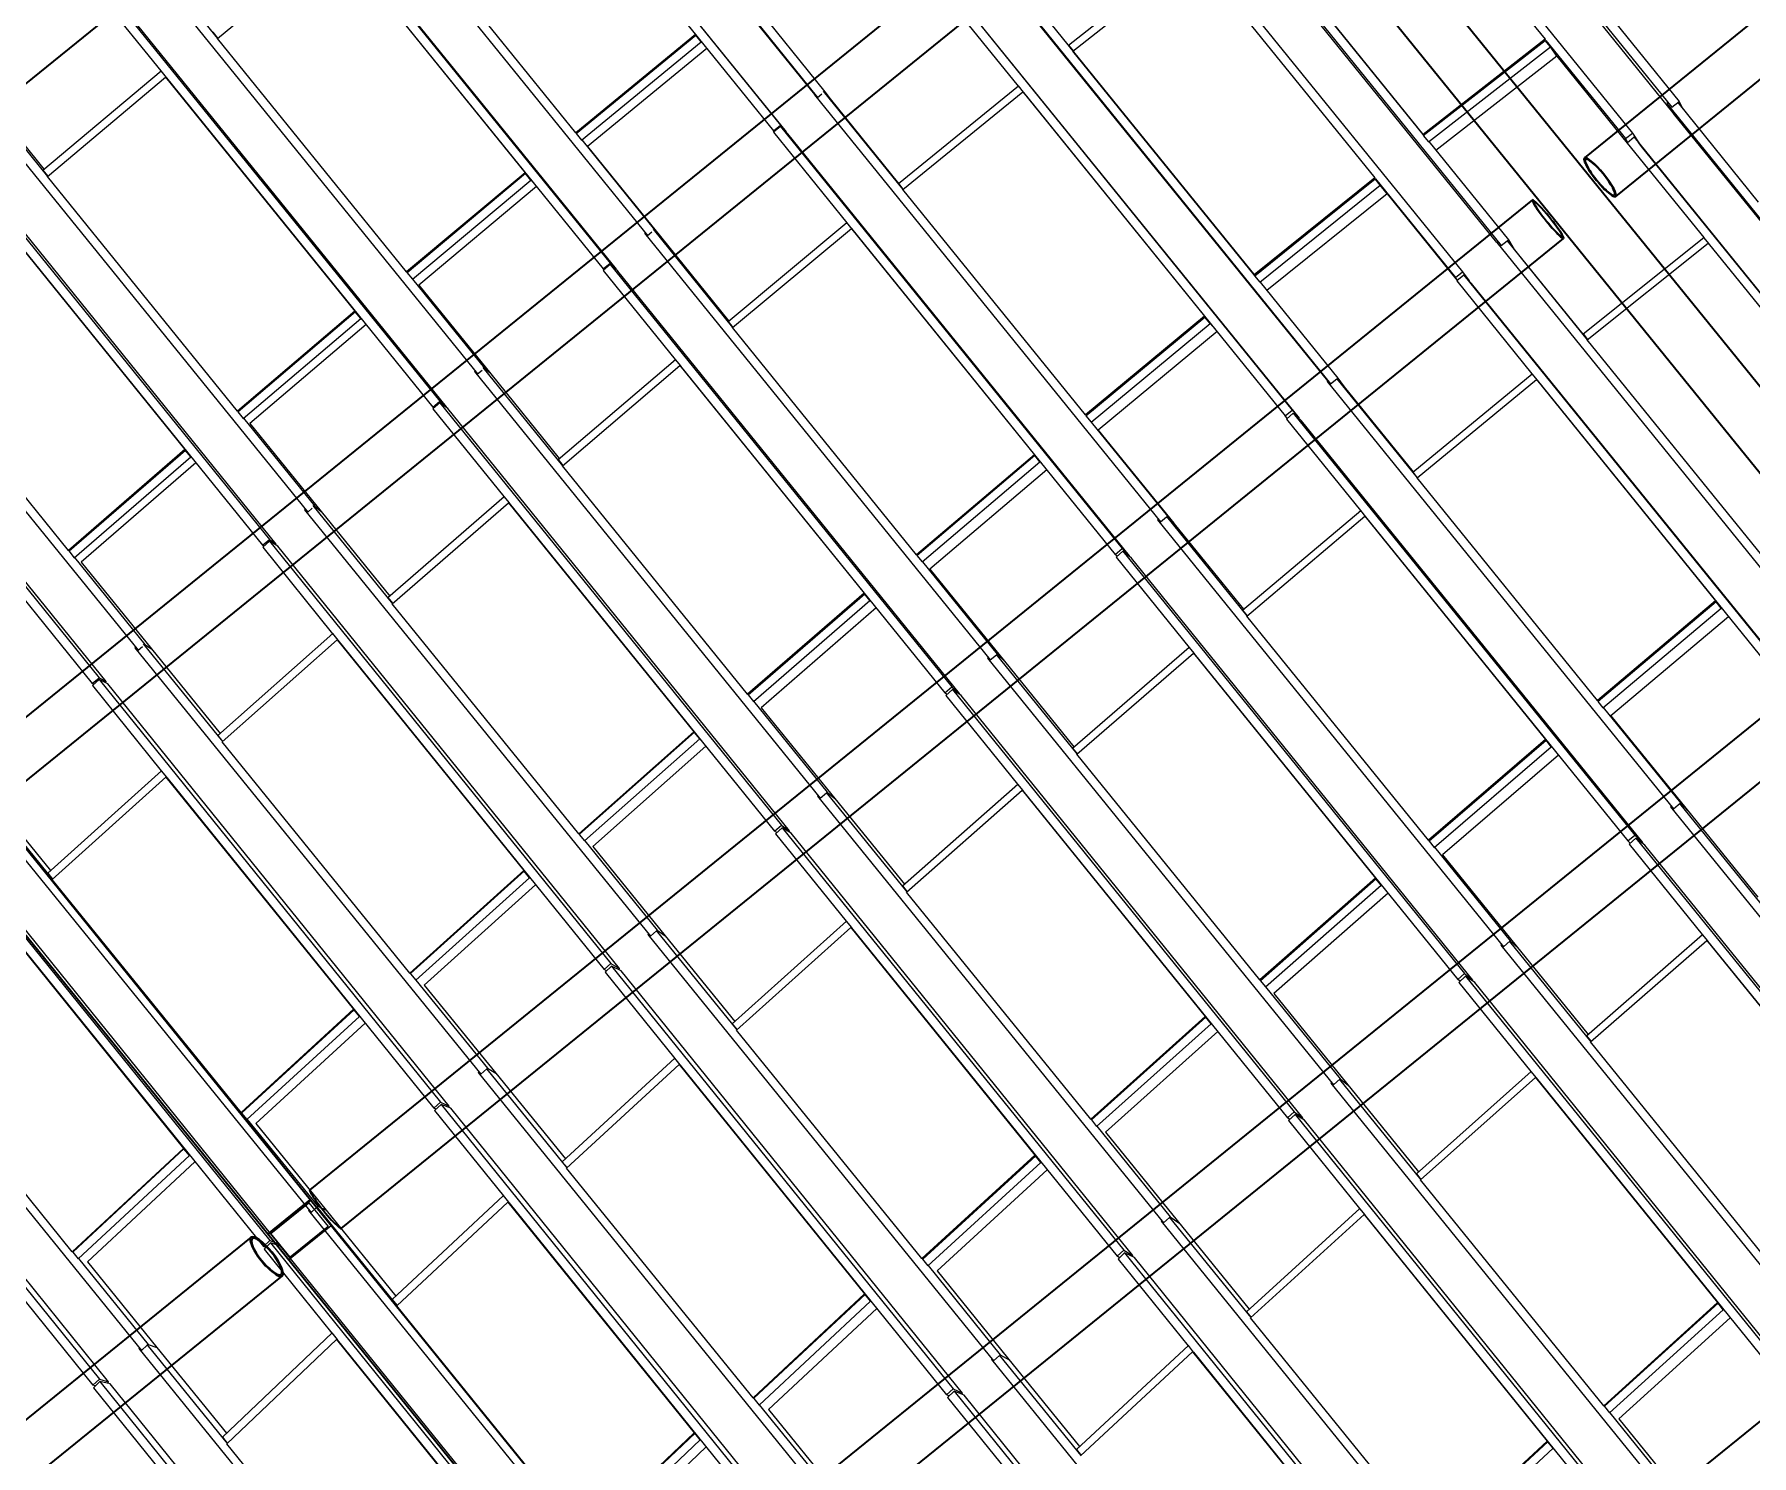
# Model space of a CAD drawing. Header units: millimetres. Extents: x 834681283 to 835686922, y 817551134 to 819407044.
# Drawn here: x 835541620 to 835551053, y 818172001 to 818179809 of the extents above; entities that cross this region are included whole.
import ezdxf
from ezdxf.xclip import XClip

# ---------------------------------------------------------------- set-up
doc = ezdxf.new("R2010")
doc.units = ezdxf.units.MM
doc.header["$LTSCALE"] = 1200
doc.header["$MEASUREMENT"] = 0
doc.header["$XCLIPFRAME"] = 0
for name, pattern in [('P01-MAAN-P-EVA$0$DGN Style 4', [76.563414, 38.257796, -19.128898, 0.047822, -19.128898]), ('P01-MAAN-P-EVA$0$HIDDENX2', [0.75, 0.5, -0.25]), ('P01-MAGP-P-RF$0$P01-MBDR-P-B1$0$FDA(cad v 2007)$0$HIDDENX2', [0.75, 0.5, -0.25]), ('P01-MAGP-P-RF$0$P01_MS_01_N1-FloorPlan-PART2OFUPPERROOFSETTINGOUT$0$BH DASHED2', [3, 2, -1]), ('P01-MAGP-P-RF$0$PHANTOM', [2.5, 1.25, -0.25, 0.25, -0.25, 0.25, -0.25])]:
    doc.linetypes.add(name, pattern=pattern)
doc.layers.get('Defpoints').update_dxf_attribs({"color": 15})
for name, color, linetype, lineweight in [('P01-MAAN-P-EVA$0$AR-DIM_AR_', 4, 'Continuous', 25), ('P01-MAAN-P-EVA$0$AR-SIMS_BL_', 1, 'P01-MAAN-P-EVA$0$DGN Style 4', 140), ('P01-MAGP-P-RF$0$AR-PLANT_AR_BS_MI_', 4, 'Continuous', 25), ('P01-MAGP-P-RF$0$AR-ROOF_AR_BS_MI_', 3, 'Continuous', 18), ('P01-MAGP-P-RF$0$MMH053__', 253, 'P01-MAGP-P-RF$0$PHANTOM', 40), ('P01-MAGP-P-RF$0$P01_MS_01_N1-FloorPlan-PART2OFUPPERROOFSETTINGOUT$0$S-BEAM', 253, 'Continuous', 35), ('P01-MAGP-P-RF$0$P01_MS_01_N1-FloorPlan-PART2OFUPPERROOFSETTINGOUT$0$S-BEAM-HIDN', 253, 'P01-MAGP-P-RF$0$P01_MS_01_N1-FloorPlan-PART2OFUPPERROOFSETTINGOUT$0$BH DASHED2', 18), ('P01-MAGP-P-RF$0$ROOF MESH HALF TONE$0$A-GLAZ', 253, 'Continuous', 9)]:
    doc.layers.add(name, color=color, linetype=linetype, lineweight=lineweight)
doc.layers.add('P01-MAAN-P-EVA$0$HATCH', color=9, linetype='Continuous')

# ---------------------------------------------------------------- blocks, each defined once
blk = doc.blocks.new('P01-MAAN-P-EVA')
at = {"layer": 'P01-MAAN-P-EVA$0$HATCH', "ltscale": 0.1}
h = blk.add_hatch(dxfattribs=at)
h.set_pattern_fill('_USER', color=240, scale=1000, angle=45, pattern_type=0)
h.set_pattern_definition([(45, (305980.4, 20741.3), (-707.1067812, 707.1067812), [])])
edge = h.paths.add_edge_path()
edge.add_arc((835502969.3, 818186018.3), 4500, 18.1416, 95.30201, ccw=False)
edge.add_line((835507245.6, 818187419.4), (835513826.1, 818167335.8))
edge.add_line((835513826.1, 818167335.8), (835519853.5, 818081117.4))
edge.add_line((835519853.5, 818081117.4), (835555459.1, 818083606.6))
edge.add_line((835555459.1, 818083606.6), (835554354.4, 818076435.4))
edge.add_line((835554354.4, 818076435.4), (835558875.4, 818029487.4))
edge.add_line((835558875.4, 818029487.4), (835556388.4, 818026956.4))
edge.add_line((835556388.4, 818026956.4), (835549241.4, 818025790.4))
edge.add_line((835549241.4, 818025790.4), (835542188.5, 818025211.5))
edge.add_line((835542188.5, 818025211.5), (835547193.3, 818041026.5))
edge.add_line((835547193.3, 818041026.5), (835547200.6, 818060157.3))
edge.add_line((835547200.6, 818060157.3), (835535036.1, 818059317.4))
edge.add_line((835535036.1, 818059317.4), (835534275.3, 818070335.1))
edge.add_line((835534275.3, 818070335.1), (835535439, 818078697.5))
edge.add_line((835535439, 818078697.5), (835516606.1, 818077380.9))
edge.add_line((835516606.1, 818077380.9), (835515458.7, 818093794.4))
edge.add_line((835515458.7, 818093794.4), (835500714.4, 818090319.3))
edge.add_line((835500714.4, 818090319.3), (835485194.4, 818159526.3))
edge.add_line((835485194.4, 818159526.3), (835497824.4, 818169113.3))
edge.add_line((835497824.4, 818169113.3), (835508718.9, 818171681.2))
edge.add_line((835508718.9, 818171681.2), (835502553.5, 818190499))
at = {"layer": 'P01-MAAN-P-EVA$0$AR-DIM_AR_'}
blk.add_lwpolyline([(835628458.4, 818194086.4), (835544893.6, 818188244.5, 0.414214), (835533416.4, 818175041.9), (835537701.9, 818113741.5)], format="xyb", dxfattribs=at)
at = {"layer": 'P01-MAAN-P-EVA$0$AR-SIMS_BL_', "linetype": 'P01-MAAN-P-EVA$0$HIDDENX2', "const_width": 200}
blk.add_lwpolyline([(835628353.8, 818195582.8), (835544789, 818189740.8, 0.414214), (835531920, 818174937.3), (835536205.5, 818113636.9)], format="xyb", dxfattribs=at)
blk = doc.blocks.new('12027_SITE')
at = {"layer": 'Defpoints'}
blk.add_lwpolyline([(835304.58267, 818174.66028), (835238.73467, 818170.05694, 0.4142136), (835224.88222, 818154.12209), (835228.06927, 818108.53336, 0.4142136), (835244.00411, 818094.6809), (835289.06814, 818097.83127, 0.3152987), (835307.72761, 818112.94085), (835319.97543, 818155.65111, 0.5205672), (835304.58267, 818174.66028)], format="xyb", close=True, dxfattribs=at)
blk = doc.blocks.new('P01-MAGP-P-RF$0$ROOF MESH HALF TONE')
at = {"layer": 'P01-MAGP-P-RF$0$ROOF MESH HALF TONE$0$A-GLAZ', "lineweight": 5}
for p, q in [((15852.2, 69204.2), (17578.7, 66738.2)), ((17564.1, 66754.4), (15878.6, 69162)), ((15650, 69049.2), (17364.5, 66600.3)), ((17394.2, 66561), (15679.7, 69009.8)), ((20519.2, 68843.1), (22255.7, 66358)), ((22260.9, 66325.3), (20544.2, 68782.1)), ((20323.3, 68665.3), (22030.1, 66230.2)), ((14866.5, 68511.8), (16593.5, 66045.7)), ((15993.4, 68471.2), (16932.9, 67129.4)), ((15996, 68467.9), (17323.7, 66571.5)), ((14669.1, 68350.8), (16378.2, 65909)), ((16410.2, 65873.1), (14696.6, 68321.4)), ((19532.1, 68144.5), (21267, 65664.4)), ((21245.2, 65681.9), (19561.1, 68089.4)), ((20692.1, 68053.4), (21586.3, 66777.6)), ((16240.2, 66637.1), (15297.9, 67982.7)), ((19336.2, 67975.4), (21045.1, 65535.5)), ((13929.5, 67838.4), (14313.1, 67290.7)), ((13881.4, 67820), (15609.3, 65353.3)), ((14312.7, 67290.4), (15003.5, 67785)), ((15003.5, 67785), (15946.7, 66437.4)), ((15006.2, 67782), (16337.6, 65879.8)), ((13639.2, 67635.4), (13989.7, 67134.4)), ((13679.4, 67664.9), (15391.8, 65217.5)), ((15425.8, 65185.2), (13713.4, 67632.6)), ((20881.7, 66303.4), (19982.2, 67589.4)), ((19984.7, 67584.6), (20884.3, 66298.7)), ((18546.8, 67447.7), (20279.5, 64972.5)), ((18597.4, 67462.7), (18998.2, 66890)), ((20265.1, 64989.1), (18579.2, 67397.5)), ((18973.8, 66927.9), (19675.9, 67406.4)), ((18995.4, 66894.3), (19697.5, 67372.8)), ((19697.5, 67372.8), (20600.2, 66083.8)), ((14289.5, 67326.7), (14314.2, 67291.4)), ((15259.5, 65938.8), (14312.7, 67290.4)), ((17250.6, 67294), (17619.8, 66766.6)), ((18308.9, 67255.7), (18681.7, 66723.3)), ((18349.7, 67284.7), (20059.7, 64842)), ((20095.5, 64794.9), (18385.5, 67237.6)), ((12896.7, 67128.5), (14625.9, 64660.9)), ((12945, 67146.4), (13328.2, 66599.6)), ((12976, 67118.5), (13310.9, 66640.6)), ((13304.6, 66636), (13991, 67135.3)), ((13327.6, 66599.1), (14013.9, 67098.4)), ((14018.1, 67096.6), (13991, 67135.3)), ((14016.8, 67095.7), (14013.9, 67098.4)), ((14013.9, 67098.4), (14961.3, 65744.3)), ((14017.5, 67094.8), (14016.8, 67095.7)), ((14017.5, 67094.7), (15351.5, 65188)), ((16932.9, 67129.4), (16240.2, 66637.1)), ((16241.8, 66633), (16934.5, 67125.4)), ((16242.8, 66633.7), (16935.4, 67126.1)), ((16268.7, 66594.7), (16961.4, 67087)), ((16934.6, 67127.1), (16932.9, 67129.4)), ((16961.4, 67087), (16934.5, 67125.4)), ((16935, 67124.8), (16945.9, 67111)), ((16972.7, 67072.7), (16961.4, 67087)), ((12694.5, 66972.1), (14405.4, 64525.6)), ((16990.2, 67047.7), (16299, 66556.3)), ((21887.2, 66972.2), (22297.8, 66384.6)), ((14441.1, 64497.1), (12730.2, 66943.6)), ((18973.8, 66927.9), (18996.7, 66895.2)), ((18986.5, 66906.8), (18974.1, 66927.3)), ((19903.2, 65597.6), (18995.4, 66894.3)), ((18996.1, 66893.4), (18997.6, 66891)), ((18998.3, 66890), (19905.7, 65593.7)), ((17566.2, 66756), (17562.2, 66753.1)), ((17562.2, 66753.1), (19293.7, 64280.7)), ((17578.7, 66738.2), (17603.7, 66755.5)), ((17578.8, 66737.9), (17578.7, 66738.2)), ((17611.2, 66770.2), (18009.7, 66201.2)), ((17615.7, 66763.8), (17619.8, 66766.6)), ((17619.8, 66766.6), (17646.1, 66724.5)), ((17646.1, 66724.5), (17988.4, 66235.6)), ((17987.8, 66235.2), (18683, 66724.2)), ((18009.6, 66201.1), (18704.7, 66690)), ((18709.1, 66687), (18683, 66724.2)), ((18704.7, 66690), (19614.6, 65390.3)), ((18707.7, 66686.1), (18705.4, 66689.1)), ((21586.3, 66777.6), (20881.7, 66303.4)), ((20882.4, 66297.4), (21587.2, 66771.7)), ((20908.1, 66260.8), (21612.8, 66735.1)), ((21588.8, 66772.8), (21586.3, 66777.6)), ((21587.2, 66771.7), (21588.8, 66772.8)), ((21612.8, 66735.1), (21587.2, 66771.7)), ((21589.7, 66771.6), (21988.4, 66202.6)), ((21644.1, 66680.3), (21612.8, 66735.1)), ((13304.6, 66636), (13329.5, 66600.4)), ((14279.4, 65240.8), (13327.6, 66599.1)), ((16242.8, 66633.7), (16240.2, 66637.1)), ((16241.8, 66633), (16268.7, 66594.7)), ((16269.7, 66595.3), (16634.3, 66074.5)), ((17323.7, 66571.5), (17364.5, 66600.3)), ((17364.5, 66600.3), (17394.2, 66561)), ((18707.7, 66686.1), (20019, 64813)), ((21644.1, 66680.3), (20945.9, 66210.5)), ((21643.9, 66680.4), (21996.2, 66177.9)), ((16299.1, 66556.3), (16663.4, 66036)), ((17363.5, 66593.3), (17323.1, 66563.9)), ((17323.1, 66563.9), (17689.8, 66039.8)), ((17327.2, 66566.8), (17323.7, 66571.5)), ((17401.6, 66550.3), (17363.5, 66593.3)), ((17363.5, 66593.3), (19073.9, 64149.1)), ((19112, 64106.1), (17401.6, 66550.3)), ((11912.4, 66437), (13643.1, 63968.4)), ((13024.5, 66411.4), (13976.6, 65050)), ((13028.3, 66407.9), (14365.4, 64495.9)), ((15946.7, 66437.4), (15259.5, 65938.8)), ((15262.2, 65935.8), (15949.5, 66434.4)), ((15949.2, 66434.7), (15946.7, 66437.4)), ((15948.4, 66433.6), (15954.4, 66427.3)), ((15975.4, 66395.1), (15948.4, 66433.6)), ((15288.2, 65896.5), (15975.4, 66395.1)), ((16003.5, 66357.1), (15320.9, 65861.8)), ((15981.3, 66388.8), (15975.4, 66395.1)), ((22236.9, 66384.4), (22229.2, 66379.3)), ((22229.2, 66379.3), (23968.1, 63893.9)), ((22229.5, 66378.8), (22262.7, 66322.3)), ((22255.7, 66358), (22297.8, 66384.6)), ((23949.1, 63912.1), (22262.7, 66322.3)), ((22290, 66379.6), (22692.6, 65804.1)), ((22297.8, 66384.6), (22313.8, 66345.5)), ((11709.7, 66279), (13419.1, 63833)), ((13456.2, 63808.6), (11746.7, 66254.5)), ((17987.8, 66235.2), (18011, 66202.1)), ((20884.3, 66298.7), (20881.7, 66303.4)), ((20882.4, 66297.4), (20908.1, 66260.8)), ((20910, 66261.9), (21308.6, 65692)), ((21988.4, 66202.6), (22030.1, 66230.2)), ((22030.1, 66230.2), (22059.9, 66174)), ((18924.3, 64894.9), (18009.6, 66201.1)), ((22000.1, 66180.7), (21988.4, 66202.6)), ((22037.1, 66206.5), (21996.1, 66177.9)), ((21996.1, 66177.9), (22379.7, 65630)), ((22037.1, 66206.5), (23742.9, 63770.4)), ((22074.5, 66153.2), (22058.6, 66175.8)), ((23769, 63733.2), (22074.5, 66153.2)), ((16581.7, 66062.6), (16577.8, 66059.7)), ((16577.8, 66059.7), (18308.9, 63588.9)), ((16593.5, 66045.7), (16619.1, 66063.8)), ((16625.9, 66078.1), (17024.6, 65509)), ((16630.4, 66071.7), (16634.3, 66074.5)), ((16634.3, 66074.5), (16663.4, 66036)), ((16663.4, 66036), (17006.4, 65546.4)), ((17002.3, 65543.4), (17691.1, 66040.7)), ((17717.3, 66003.2), (17691.1, 66040.7)), ((20600.2, 66083.8), (19903.2, 65597.6)), ((19904.5, 65592.2), (20601.6, 66078.5)), ((19906.1, 65593.2), (20603, 66079.5)), ((19930.4, 65555.2), (20627.5, 66041.6)), ((20603, 66079.5), (20600.2, 66083.8)), ((20627.5, 66041.6), (20601.6, 66078.5)), ((20603.8, 66078.5), (21003.9, 65507.1)), ((20661.7, 65991.7), (20627.5, 66041.6)), ((15262.2, 65935.8), (15259.5, 65938.8)), ((15261.2, 65935), (15262.2, 65935.8)), ((15261.2, 65935), (15288.2, 65896.5)), ((17024.2, 65508.7), (17712.9, 66006)), ((17716.1, 66002.3), (17712.9, 66006)), ((17712.9, 66006), (18629, 64696.9)), ((17716.1, 66002.3), (19033.6, 64119.7)), ((20661.7, 65991.7), (19966.6, 65506.7)), ((20661.6, 65991.8), (21013.3, 65489.7)), ((13299.9, 64542.7), (12342.4, 65908.5)), ((15289.3, 65897.2), (15649.8, 65382.5)), ((15321, 65861.8), (15681.2, 65347.6)), ((16377.3, 65901.3), (16337.3, 65871.5)), ((16337.3, 65871.5), (16698.3, 65355.4)), ((16337.6, 65879.8), (16378.2, 65909)), ((16341.9, 65875), (16337.6, 65879.8)), ((16417.6, 65862.4), (16377.3, 65901.3)), ((16377.3, 65901.3), (18087.7, 63456.3)), ((16378.2, 65909), (16410.2, 65873.1)), ((18128, 63417.4), (16417.6, 65862.4)), ((12039.3, 65720.7), (13379.4, 63803.2)), ((14961.3, 65744.3), (14279.4, 65240.8)), ((14282.3, 65238.1), (14964.2, 65741.6)), ((14308.2, 65198.4), (14990.1, 65702)), ((15017.4, 65665.6), (14343, 65167.6)), ((14964.2, 65741.6), (14961.3, 65744.3)), ((14963, 65740.7), (14967.8, 65736.5)), ((14990.1, 65702), (14963, 65740.7)), ((14994.8, 65697.8), (14990.1, 65702)), ((21251.5, 65686.3), (21245.1, 65681.8)), ((21245.1, 65681.8), (22980.9, 63202.7)), ((21267, 65664.4), (21302, 65687.6)), ((21302, 65687.6), (21308.6, 65692)), ((21302, 65687.6), (21702.6, 65115.6)), ((21308.6, 65692), (21337.6, 65636.8)), ((19906.1, 65593.2), (19903.2, 65597.6)), ((19904.5, 65592.2), (19930.4, 65555.2)), ((21337.6, 65636.9), (21702.9, 65115.2)), ((21682.1, 65148.1), (22381.5, 65631.2)), ((21702.9, 65115.1), (22402.1, 65598.1)), ((22406.9, 65594.8), (22381.5, 65631.2)), ((22402.1, 65598.1), (23290.5, 64329.2)), ((17002.3, 65543.4), (17025.8, 65509.9)), ((17945.2, 64194), (17024.2, 65508.7)), ((19932, 65556.1), (20320.7, 65000.9)), ((21003.9, 65507.1), (21045.1, 65535.5)), ((21014.6, 65490.6), (21003.9, 65507.1)), ((21050.3, 65516.4), (21009.8, 65487.2)), ((21009.8, 65487.2), (21386.7, 64948.7)), ((21045.1, 65535.5), (21078.3, 65484)), ((21050.3, 65516.4), (22758.4, 63075.9)), ((21089.8, 65467.5), (21050.7, 65515.9)), ((22797.9, 63027), (21089.8, 65467.5)), ((15597.6, 65370), (15593.6, 65367.1)), ((15609.3, 65353.3), (15635.3, 65372)), ((15641.2, 65386.1), (16039.7, 64817.4)), ((15645.8, 65379.6), (15649.8, 65382.5)), ((15649.8, 65382.5), (15681.2, 65347.6)), ((19614.6, 65390.3), (18924.3, 64894.9)), ((18926, 64890), (19616.4, 65385.5)), ((18927.4, 64891), (19617.6, 65386.4)), ((19616.9, 65387.3), (19614.6, 65390.3)), ((19642.4, 65348.2), (19616.4, 65385.5)), ((19616.8, 65384.9), (19630.4, 65368)), ((15593.6, 65367.1), (17324.7, 62897)), ((15681.1, 65347.6), (16024.5, 64857.6)), ((16017.2, 64852.2), (16699.6, 65356.4)), ((16039, 64816.8), (16721.3, 65321)), ((16726, 65318.6), (16699.6, 65356.4)), ((16724.7, 65317.7), (16721.3, 65321)), ((16721.3, 65321), (17643.2, 64003.1)), ((16724.7, 65317.7), (18047.7, 63426.5)), ((18952.1, 64852.8), (19642.4, 65348.2)), ((19677.2, 65301.3), (18988.8, 64807.2)), ((19656.4, 65330.9), (19642.4, 65348.2)), ((14282.3, 65238.1), (14279.4, 65240.8)), ((14281, 65237.2), (14282.3, 65238.1)), ((14281, 65237.2), (14308.2, 65198.4)), ((14309.5, 65199.4), (14666.1, 64690.4)), ((15351.5, 65188), (15391.8, 65217.5)), ((15391.1, 65208.8), (15351.5, 65178.7)), ((15356.9, 65182.9), (15351.5, 65188)), ((15433.5, 65173.9), (15391.1, 65208.8)), ((15391.1, 65208.8), (17101, 62763.5)), ((15391.8, 65217.5), (15425.8, 65185.2)), ((15425.8, 65185.2), (15422.6, 65182.9)), ((14343.1, 65167.6), (14699.3, 64659.2)), ((15351.5, 65178.7), (15706.9, 64670.4)), ((17143.5, 62728.6), (15433.5, 65173.9)), ((21682.1, 65148.1), (21704.5, 65116.2)), ((21703.5, 65115.6), (21682.9, 65146.9)), ((22597.8, 63837.1), (21702.9, 65115.1)), ((13976.6, 65050), (13299.9, 64542.7)), ((13303, 64540.3), (13979.6, 65047.6)), ((13328.8, 64500.3), (14005.5, 65007.6)), ((13979.6, 65047.6), (13976.6, 65050)), ((13978.2, 65046.6), (13982.5, 65043.4)), ((14005.5, 65007.6), (13978.2, 65046.6)), ((14009.8, 65004.5), (14005.5, 65007.6)), ((20279.5, 64972.5), (20315.2, 64997.1)), ((20315.2, 64997.1), (20320.7, 65000.9)), ((20315.3, 64997), (20717.3, 64423.2)), ((20320.7, 65000.9), (20353, 64950.7)), ((14031.7, 64973), (13365.4, 64473.5)), ((20266.9, 64990.5), (20261.6, 64986.6)), ((20261.6, 64986.6), (21995.1, 62512)), ((20353, 64950.7), (20698.1, 64458)), ((20696, 64456.5), (21388.1, 64949.7)), ((20717, 64423), (21409, 64916.1)), ((21413.8, 64913), (21388.1, 64949.7)), ((21409, 64916.1), (22306.1, 63634.4)), ((21412.4, 64911.9), (21409.4, 64915.6)), ((21412.4, 64911.9), (22717.9, 63046.7)), ((16017.2, 64852.2), (16040.9, 64818.3)), ((16966.2, 63493.9), (16039, 64816.8)), ((18927.4, 64891), (18924.3, 64894.9)), ((18926, 64890), (18952.1, 64852.8)), ((18953.5, 64853.6), (19334.5, 64309.7)), ((18988.9, 64807.1), (19366.6, 64267.8)), ((20019, 64813), (20059.7, 64842)), ((20029.1, 64799.7), (20019, 64813)), ((20064, 64825.5), (20023.8, 64795.8)), ((20059.7, 64842), (20095.5, 64794.9)), ((20105.4, 64780.6), (20064, 64825.5)), ((20064, 64825.5), (21773.2, 62382.6)), ((20023.8, 64795.8), (20394.7, 64265.7)), ((21814.7, 62337.7), (20105.4, 64780.6)), ((14613.8, 64678.1), (14609.6, 64674.8)), ((14609.6, 64674.8), (16341.2, 62205.1)), ((14625.9, 64660.9), (14651.9, 64679.9)), ((14656.9, 64693.9), (15055, 64126.2)), ((14661.8, 64687.1), (14666.1, 64690.4)), ((14666.1, 64690.4), (14699.3, 64659.2)), ((14699.1, 64659.4), (15042.7, 64169.3)), ((15032.2, 64161.4), (15708.2, 64671.4)), ((15054, 64125.4), (15729.9, 64635.3)), ((15734.8, 64633.4), (15708.2, 64671.4)), ((15733.5, 64632.4), (15729.9, 64635.3)), ((15729.9, 64635.3), (16657.4, 63308.9)), ((15733.5, 64632.4), (17061.5, 62733.4)), ((18629, 64696.9), (17945.2, 64194)), ((17948.5, 64190.4), (18632.2, 64693.2)), ((17973.5, 64152), (18657.2, 64654.9)), ((18631.9, 64693.5), (18629, 64696.9)), ((18631, 64692.4), (18638.1, 64684.8)), ((18657.2, 64654.9), (18631, 64692.4)), ((18664.3, 64647.4), (18657.2, 64654.9)), ((13303, 64540.3), (13299.9, 64542.7)), ((13301.5, 64539.2), (13302.9, 64540.3)), ((13301.5, 64539.2), (13328.8, 64500.3)), ((14365.4, 64495.9), (14405.4, 64525.6)), ((14405.4, 64525.6), (14441.1, 64497.1)), ((18690.8, 64609.4), (18012.4, 64110.4)), ((13330.3, 64501.4), (13683.1, 63998.1)), ((13365.5, 64473.5), (13717.8, 63971)), ((14372, 64490.6), (14365.4, 64495.9)), ((14404.7, 64515.9), (14365.5, 64485.5)), ((14365.5, 64485.5), (14715.5, 63984.7)), ((14449.2, 64485.2), (14404.7, 64515.9)), ((14404.7, 64515.9), (16114.1, 62070.3)), ((14441.1, 64497.1), (14436.7, 64493.8)), ((16158.6, 62039.6), (14449.2, 64485.2)), ((20696, 64456.5), (20718.6, 64424.1)), ((21619.9, 63134.1), (20717, 64423)), ((19282.7, 64296.5), (19278, 64293)), ((19278, 64293), (21010.3, 61820.9)), ((19293.7, 64280.7), (19329.6, 64306.2)), ((19329.1, 64307), (19732.2, 63731.8)), ((19329.6, 64306.2), (19334.5, 64309.7)), ((19334.5, 64309.7), (19369.5, 64263.8)), ((19369.5, 64263.6), (19715.9, 63769.4)), ((19710.4, 63765.5), (20396, 64266.7)), ((20421.9, 64229.7), (20396, 64266.7)), ((15032.2, 64161.4), (15056.2, 64127.1)), ((17948.5, 64190.4), (17945.2, 64194)), ((17947.2, 64189.4), (17948.4, 64190.3)), ((17947.2, 64189.4), (17973.5, 64152)), ((17974.8, 64152.8), (18349.3, 63618.3)), ((19033.6, 64119.7), (19073.9, 64149.1)), ((19073.9, 64149.1), (19112, 64106.1)), ((19731.6, 63731.3), (20417.1, 64232.5)), ((20420.6, 64228.7), (20417.1, 64232.5)), ((20417.1, 64232.5), (21321.3, 62940.2)), ((20420.6, 64228.7), (21733.1, 62352.9)), ((15987.3, 62794.3), (15054, 64125.4)), ((18012.5, 64110.4), (18386.6, 63576.5)), ((19043.7, 64108.3), (19033.6, 64119.7)), ((19077.6, 64133.9), (19037.8, 64103.8)), ((19037.8, 64103.8), (19403, 63581.8)), ((19121.1, 64092.9), (19077.6, 64133.9)), ((19077.6, 64133.9), (20787.4, 61689.5)), ((19112, 64106.1), (19109.2, 64104.1)), ((20830.9, 61648.6), (19121.1, 64092.9)), ((13630.6, 63986.4), (13625.9, 63982.8)), ((13625.9, 63982.8), (15358.1, 61513.3)), ((13643.1, 63968.4), (13668.8, 63987.5)), ((13673.2, 64001.7), (14070.3, 63435.5)), ((13678.3, 63994.6), (13683.1, 63998.1)), ((13683.1, 63998.1), (13717.8, 63971)), ((13717.5, 63971.2), (14060.9, 63481.6)), ((14047.4, 63471.2), (14716.9, 63985.8)), ((14743.6, 63947.5), (14716.9, 63985.8)), ((17643.2, 64003.1), (16966.2, 63493.9)), ((16969.6, 63490.6), (17646.7, 63999.8)), ((16994.8, 63452), (17671.9, 63961.2)), ((17646.7, 63999.8), (17643.2, 64003.1)), ((17645.5, 63999), (17650.4, 63994.4)), ((17671.9, 63961.2), (17645.5, 63999)), ((17676.8, 63956.8), (17671.9, 63961.2)), ((14069.1, 63434.5), (14738.5, 63949.1)), ((14742.3, 63946.5), (14738.5, 63949.1)), ((14738.5, 63949.1), (15671.7, 62613.9)), ((14742.3, 63946.5), (16074.9, 62039.9)), ((17704.4, 63917.3), (17035.9, 63414.5)), ((13379.4, 63803.2), (13419.1, 63833)), ((13418.2, 63822.6), (13379.4, 63792)), ((13387.1, 63798.1), (13379.4, 63803.2)), ((13379.4, 63792), (13724.2, 63298.5)), ((13464.6, 63796.2), (13418.2, 63822.6)), ((13418.2, 63822.6), (15126.9, 61376.7)), ((13419.1, 63833), (13456.2, 63808.6)), ((13456.2, 63808.6), (13450.4, 63804.2)), ((15173.4, 61350.3), (13464.6, 63796.2)), ((19710.4, 63765.5), (19733.4, 63732.7)), ((20641.4, 62433), (19731.6, 63731.3)), ((18298.6, 63603.5), (18294.3, 63600.2)), ((18294.3, 63600.2), (20026.1, 61129.6)), ((18308.9, 63588.9), (18344.7, 63615)), ((18344, 63616), (18747.4, 63040.5)), ((18344.7, 63615), (18349.3, 63618.3)), ((18349.3, 63618.3), (18386.6, 63576.5)), ((18386.6, 63576.5), (18733.9, 63081)), ((18725.3, 63074.6), (19404.2, 63582.7)), ((19430.3, 63545.4), (19404.2, 63582.7)), ((22306.1, 63634.4), (21619.9, 63134.1)), ((21623.2, 63129.9), (22309.5, 63630.2)), ((21647.5, 63092.2), (22333.8, 63592.5)), ((22309.1, 63630.7), (22306.1, 63634.4)), ((22308.1, 63629.3), (22318.9, 63616.7)), ((22333.8, 63592.5), (22308.1, 63629.3)), ((22344.6, 63580), (22333.8, 63592.5)), ((16969.6, 63490.6), (16966.2, 63493.9)), ((16968.4, 63489.7), (16969.6, 63490.6)), ((16968.4, 63489.7), (16994.8, 63452)), ((18746.6, 63039.9), (19425.4, 63548)), ((19429.1, 63544.5), (19425.4, 63548)), ((19425.4, 63548), (20336, 62246.2)), ((19429.1, 63544.5), (20747.6, 61659.5)), ((22370.8, 63542.7), (21688, 63044.9)), ((14047.4, 63471.2), (14071.6, 63436.5)), ((15008.7, 62095), (14069.1, 63434.5)), ((16996.1, 63452.8), (17364.7, 62926.8)), ((17036, 63414.4), (17404.3, 62889)), ((18047.7, 63426.5), (18087.7, 63456.3)), ((18058.2, 63416.4), (18047.7, 63426.5)), ((18091, 63441.8), (18051.7, 63411.4)), ((18051.7, 63411.4), (18411.3, 62897.1)), ((18087.7, 63456.3), (18128, 63417.4)), ((18136.6, 63404.8), (18091, 63441.8)), ((18091, 63441.8), (19801, 60996.4)), ((18128, 63417.4), (18124.4, 63414.7)), ((19846.6, 60959.4), (18136.6, 63404.8)), ((12689.9, 63309.4), (13085.8, 62745.4)), ((13062.6, 62781.5), (13725.6, 63299.5)), ((13752.5, 63261.1), (13725.6, 63299.5)), ((16657.4, 63308.9), (15987.3, 62794.3)), ((15990.9, 62791.3), (16661, 63306)), ((16661, 63306), (16657.4, 63308.9)), ((16659.8, 63305), (16663.9, 63301.9)), ((16686.4, 63267.1), (16659.8, 63305)), ((12642.7, 63290.9), (14375.5, 60821.7)), ((12736.9, 63282.1), (13079.2, 62794.5)), ((13084.2, 62744.2), (13747.2, 63262.2)), ((13751.1, 63260), (13747.2, 63262.2)), ((13747.2, 63262.2), (14686.1, 61918.1)), ((13751.1, 63260), (15088.1, 61346.1)), ((16016.2, 62752.4), (16686.4, 63267.1)), ((16717.9, 63224.6), (16059.5, 62719)), ((16690.4, 63264), (16686.4, 63267.1)), ((12431.6, 63128.8), (14139.5, 60682.8)), ((14187.7, 60660.7), (12479.9, 63106.8)), ((21623.2, 63129.9), (21619.9, 63134.1)), ((21621.8, 63128.9), (21623.2, 63129.9)), ((21621.8, 63128.9), (21647.5, 63092.2)), ((18725.3, 63074.6), (18748.6, 63041.4)), ((19662.7, 61732.9), (18746.6, 63039.9)), ((21649, 63093.1), (22035.6, 62541.2)), ((21688.1, 63044.8), (22063.1, 62509.6)), ((17324.7, 62897), (17360.3, 62923.6)), ((17359.5, 62924.8), (17762.9, 62349.4)), ((17360.3, 62923.6), (17364.7, 62926.8)), ((17364.7, 62926.8), (17404.3, 62889)), ((21321.3, 62940.2), (20641.4, 62433)), ((20644.9, 62429.2), (21324.8, 62936.4)), ((21324.6, 62936.6), (21321.3, 62940.2)), ((21323.6, 62935.5), (21330.1, 62928.8)), ((21349.5, 62898.5), (21323.6, 62935.5)), ((17314.9, 62911.1), (17310.7, 62907.9)), ((17310.7, 62907.9), (19042.3, 60438.2)), ((17404.2, 62889), (17752.2, 62392.7)), ((17740.5, 62383.8), (18412.4, 62898)), ((17761.8, 62348.6), (18433.6, 62862.7)), ((18438.7, 62860.5), (18412.4, 62898)), ((18437.5, 62859.6), (18433.6, 62862.7)), ((18433.6, 62862.7), (19350.1, 61552)), ((18437.5, 62859.6), (19761.6, 60966)), ((20669.6, 62391.2), (21349.5, 62898.5)), ((21385.2, 62850.1), (20711.9, 62347.9)), ((21356, 62891.9), (21349.5, 62898.5)), ((13062.6, 62781.5), (13087.1, 62746.4)), ((14030.3, 61396.2), (13084.2, 62744.2)), ((15990.9, 62791.3), (15987.3, 62794.3)), ((15989.6, 62790.4), (15990.9, 62791.3)), ((15989.6, 62790.4), (16016.2, 62752.4)), ((16017.6, 62753.3), (16380.8, 62235.3)), ((17061.5, 62733.4), (17101, 62763.5)), ((17072.5, 62724.3), (17061.5, 62733.4)), ((17104.1, 62749.2), (17065.2, 62718.5)), ((17101, 62763.5), (17143.5, 62728.6)), ((17151.9, 62716.2), (17104.1, 62749.2)), ((17104.1, 62749.2), (18814, 60303)), ((17143.5, 62728.6), (17139, 62725.1)), ((16059.6, 62719), (16422.4, 62201.5)), ((17065.2, 62718.5), (17419.4, 62211.7)), ((18861.8, 60270.1), (17151.9, 62716.2)), ((11659.7, 62599.1), (13393.5, 60130.1)), ((12756, 62574.6), (13700.8, 61221.4)), ((12760.9, 62571.6), (14101.1, 60652.1)), ((15671.7, 62613.9), (15008.7, 62095)), ((15012.4, 62092.4), (15675.5, 62611.4)), ((15037.8, 62053.2), (15701, 62572.2)), ((15675.5, 62611.4), (15671.7, 62613.9)), ((15674.2, 62610.4), (15677.8, 62608.1)), ((15701, 62572.2), (15674.2, 62610.4)), ((15704.4, 62569.9), (15701, 62572.2)), ((21995.1, 62512), (22035.6, 62541.2)), ((22035.6, 62541.2), (22074, 62493.9)), ((15731.4, 62531.3), (15083.2, 62024.1)), ((21984.7, 62526.8), (21980, 62523.3)), ((21980, 62523.3), (23711.9, 60052)), ((22030.7, 62537.7), (22437.8, 61956.9)), ((22063.1, 62509.6), (22423.3, 61995.5)), ((11445.1, 62434.5), (13151.7, 59988.4)), ((13201.6, 59971), (11495, 62417.1)), ((17740.5, 62383.8), (17764, 62350.3)), ((20644.9, 62429.2), (20641.4, 62433)), ((20643.7, 62428.2), (20644.9, 62429.2)), ((20643.7, 62428.2), (20669.6, 62391.2)), ((20670.9, 62392.1), (21050.4, 61850.5)), ((21733.1, 62352.9), (21773.2, 62382.6)), ((21745.3, 62339.7), (21733.1, 62352.9)), ((21778.4, 62365.1), (21738.9, 62334.8)), ((21773.2, 62382.6), (21814.7, 62337.7)), ((21824.1, 62324), (21778.4, 62365.1)), ((21778.4, 62365.1), (23488.5, 59920.2)), ((18684, 61033.3), (17761.8, 62348.6)), ((20712, 62347.8), (21081, 61821.2)), ((21738.9, 62334.8), (22105.2, 61811)), ((21814.7, 62337.7), (21811.5, 62335.3)), ((23534.1, 59879.1), (21824.1, 62324)), ((16331.5, 62219), (16327.3, 62215.8)), ((16327.3, 62215.8), (18058.9, 59746.9)), ((16341.2, 62205.1), (16376.4, 62231.9)), ((16375.3, 62233.5), (16778.6, 61658.5)), ((16376.4, 62231.9), (16380.8, 62235.3)), ((16380.8, 62235.3), (16422.4, 62201.5)), ((16422.4, 62201.5), (16770.8, 61704.8)), ((16756, 61693.2), (17420.6, 62212.6)), ((16777.3, 61657.4), (17441.8, 62176.7)), ((17447, 62174.9), (17420.6, 62212.6)), ((17445.8, 62174), (17441.8, 62176.7)), ((17441.8, 62176.7), (18363.9, 60857.6)), ((17445.8, 62174), (18775.1, 60272.3)), ((20336, 62246.2), (19662.7, 61732.9)), ((19666.4, 61729.4), (20339.7, 62242.7)), ((19691.3, 61691.2), (20364.6, 62204.6)), ((20339.7, 62242.7), (20336, 62246.2)), ((20338.5, 62241.8), (20343.2, 62237.7)), ((20364.6, 62204.6), (20338.5, 62241.8)), ((20369.2, 62200.5), (20364.6, 62204.6)), ((15012.4, 62092.4), (15008.7, 62095)), ((15011.1, 62091.4), (15012.4, 62092.4)), ((15011.1, 62091.4), (15037.8, 62053.2)), ((16074.9, 62039.9), (16114.1, 62070.3)), ((16114.1, 62070.3), (16158.6, 62039.6)), ((20399.2, 62157.6), (19735.6, 61651.7)), ((13052.1, 60697.6), (12099.4, 62054.4)), ((15039.3, 62054.2), (15397.3, 61543.7)), ((15083.4, 62024), (15441, 61514.2)), ((16086.5, 62031.9), (16074.9, 62039.9)), ((16116.8, 62056.3), (16078.4, 62025.4)), ((16078.4, 62025.4), (16427.5, 61525.7)), ((16166.8, 62027.4), (16116.8, 62056.3)), ((16116.8, 62056.3), (17826.8, 59609.3)), ((16158.6, 62039.6), (16153.1, 62035.3)), ((17876.7, 59580.5), (16166.8, 62027.4)), ((11768.2, 61886.3), (13113.7, 59957.6)), ((14686.1, 61918.1), (14030.3, 61396.2)), ((14034.2, 61393.9), (14690.1, 61915.9)), ((14690.1, 61915.9), (14686.1, 61918.1)), ((14688.7, 61914.9), (14692, 61913.2)), ((14715.7, 61876.4), (14688.7, 61914.9)), ((14059.7, 61354.4), (14715.7, 61876.4)), ((14745, 61837.3), (14107.1, 61329.6)), ((14718.8, 61874.8), (14715.7, 61876.4)), ((21000.8, 61834.4), (20996.5, 61831.1)), ((20996.5, 61831.1), (22728, 59361)), ((21010.3, 61820.9), (21050.4, 61850.5)), ((21045.9, 61847.2), (21453.2, 61266.2)), ((21050.4, 61850.5), (21090.9, 61807)), ((21081, 61821.2), (21441.2, 61307.4)), ((21431.3, 61299.9), (22106.3, 61811.9)), ((22132.3, 61774.8), (22106.3, 61811.9)), ((16756, 61693.2), (16779.7, 61659.3)), ((19666.4, 61729.4), (19662.7, 61732.9)), ((19665.2, 61728.5), (19666.4, 61729.4)), ((19665.2, 61728.5), (19691.3, 61691.2)), ((19692.6, 61692.1), (20065.8, 61159.6)), ((20747.6, 61659.5), (20787.4, 61689.5)), ((20787.4, 61689.5), (20830.9, 61648.6)), ((21452.3, 61265.5), (22127.3, 61777.4)), ((22131.2, 61773.9), (22127.3, 61777.4)), ((22127.3, 61777.4), (23033, 60482.5)), ((22131.2, 61773.9), (23448.9, 59889.9)), ((17705.4, 60334.2), (16777.3, 61657.4)), ((19735.7, 61651.7), (20099.1, 61133.2)), ((20759.8, 61648), (20747.6, 61659.5)), ((20792, 61673.1), (20752.9, 61642.5)), ((20752.9, 61642.5), (21113.9, 61126.2)), ((20839.6, 61635.7), (20792, 61673.1)), ((20792, 61673.1), (22502.2, 59227.4)), ((20830.9, 61648.6), (20827, 61645.6)), ((22549.8, 59190), (20839.6, 61635.7)), ((15348.4, 61527.2), (15344.3, 61523.9)), ((15344.3, 61523.9), (17075.9, 59055.8)), ((15358.1, 61513.3), (15392.9, 61540.3)), ((15392.9, 61540.3), (15397.3, 61543.7)), ((15394.2, 61538.4), (15794.6, 60967.8)), ((15397.3, 61543.7), (15441, 61514.2)), ((15440.8, 61514.3), (15789.6, 61017.2)), ((15771.7, 61002.9), (16428.6, 61526.6)), ((16455.2, 61488.6), (16428.6, 61526.6)), ((19350.1, 61552), (18684, 61033.3)), ((18687.9, 61030.2), (19354, 61548.9)), ((18713, 60991.7), (19379.2, 61510.5)), ((19354, 61548.9), (19350.1, 61552)), ((19352.9, 61548), (19356.6, 61545.2)), ((19379.2, 61510.5), (19352.9, 61548)), ((19382.8, 61507.7), (19379.2, 61510.5)), ((15792.9, 60966.5), (16449.8, 61490.1)), ((16454.1, 61487.7), (16449.8, 61490.1)), ((16449.8, 61490.1), (17377.4, 60162.7)), ((16454.1, 61487.7), (17788.3, 59578.4)), ((19412.7, 61465), (18759.4, 60956.2)), ((14034.2, 61393.9), (14030.3, 61396.2)), ((14032.8, 61392.8), (14034.2, 61393.9)), ((14032.8, 61392.8), (14059.7, 61354.4)), ((14061.2, 61355.5), (14414.3, 60852.3)), ((14107.2, 61329.6), (14459.8, 60827.1)), ((15088.1, 61346.1), (15126.9, 61376.7)), ((15100.2, 61339.3), (15088.1, 61346.1)), ((15129.3, 61363.1), (15091.3, 61332)), ((15091.3, 61332), (15435.7, 60839)), ((15126.9, 61376.7), (15173.4, 61350.3)), ((15181.4, 61338.3), (15129.3, 61363.1)), ((15129.3, 61363.1), (16839.3, 58915.3)), ((15173.4, 61350.3), (15166.9, 61345.2)), ((16891.3, 58890.6), (15181.4, 61338.3)), ((13700.8, 61221.4), (13052.1, 60697.6)), ((13056.2, 60695.8), (13704.9, 61219.5)), ((13704.9, 61219.5), (13700.8, 61221.4)), ((13703.4, 61218.4), (13706.5, 61217.1)), ((13730.6, 61179.7), (13703.4, 61218.4)), ((21431.3, 61299.9), (21454.3, 61267)), ((22363.4, 59965.7), (21452.3, 61265.5)), ((13081.8, 60655.9), (13730.6, 61179.7)), ((13758.6, 61142.5), (13131, 60635.7)), ((13733.5, 61178.5), (13730.6, 61179.7)), ((20017.1, 61142.3), (20013.1, 61139.1)), ((20013.1, 61139.1), (21744.5, 58669.8)), ((20026.1, 61129.6), (20065.8, 61159.6)), ((20061.5, 61156.4), (20468.8, 60575.5)), ((20065.8, 61159.6), (20108.6, 61119.7)), ((20099.1, 61133.2), (20459.4, 60619.4)), ((20446.6, 60609.5), (21115, 61127)), ((21141.1, 61089.7), (21115, 61127)), ((18687.9, 61030.2), (18684, 61033.3)), ((18686.7, 61029.3), (18687.9, 61030.1)), ((18686.7, 61029.3), (18713, 60991.7)), ((20467.7, 60574.6), (21136, 61092)), ((21140, 61088.8), (21136, 61092)), ((21136, 61092), (22047.4, 59788.6)), ((21140, 61088.8), (22463, 59196.8)), ((15771.7, 61002.9), (15795.7, 60968.7)), ((16726.8, 59635.5), (15792.9, 60966.5)), ((18714.2, 60992.6), (19081.7, 60468.6)), ((18759.5, 60956.1), (19117.5, 60445.6)), ((19761.6, 60966), (19801, 60996.4)), ((19774.1, 60955.9), (19761.6, 60966)), ((19805.2, 60980.7), (19766.5, 60949.9)), ((19766.5, 60949.9), (20122.4, 60440.8)), ((19801, 60996.4), (19846.6, 60959.4)), ((19854.8, 60947.1), (19805.2, 60980.7)), ((19805.2, 60980.7), (21515.4, 58534.2)), ((19846.6, 60959.4), (19842, 60955.8)), ((21564.9, 58500.9), (19854.8, 60947.1)), ((14375.5, 60821.7), (14409.9, 60848.7)), ((14407.7, 60851.8), (14810.8, 60277.5)), ((14409.9, 60848.8), (14414.3, 60852.3)), ((14414.3, 60852.3), (14459.8, 60827.1)), ((18363.9, 60857.6), (17705.4, 60334.2)), ((17709.4, 60331.4), (18368, 60854.8)), ((18368, 60854.8), (18363.9, 60857.6)), ((18366.9, 60853.9), (18370, 60851.9)), ((18393.3, 60816.2), (18366.9, 60853.9)), ((14365.7, 60835.6), (14361.6, 60832.3)), ((14361.6, 60832.3), (16093.2, 58365)), ((14459.7, 60827.2), (14808.6, 60330)), ((14787.6, 60313), (15436.8, 60839.9)), ((14808.9, 60276), (15458, 60802.8)), ((15463.5, 60801.7), (15436.8, 60839.9)), ((15462.4, 60800.8), (15458, 60802.8)), ((15458, 60802.8), (16390.9, 59467.5)), ((15462.4, 60800.8), (16801.3, 58884.2)), ((17734.7, 60292.7), (18393.3, 60816.2)), ((18425.9, 60772), (17783.2, 60261.2)), ((18396.3, 60814.2), (18393.3, 60816.2)), ((13056.2, 60695.8), (13052.1, 60697.6)), ((13054.7, 60694.6), (13056.2, 60695.8)), ((13054.7, 60694.6), (13081.8, 60655.9)), ((13083.4, 60657.1), (13431.9, 60160.8)), ((14101.1, 60652.1), (14139.5, 60682.8)), ((14113.6, 60646.4), (14101.1, 60652.1)), ((14141.4, 60669.5), (14103.9, 60638.3)), ((14139.5, 60682.8), (14187.7, 60660.7)), ((14195.6, 60648.9), (14141.4, 60669.5)), ((14141.4, 60669.5), (15851.5, 58221)), ((14187.7, 60660.7), (14180.3, 60654.8)), ((13131.2, 60635.7), (13479.1, 60140.2)), ((14103.9, 60638.3), (14443.8, 60151.6)), ((15905.6, 58200.4), (14195.6, 60648.9)), ((20446.6, 60609.5), (20469.9, 60576.3)), ((21384.7, 59266.8), (20467.7, 60574.6)), ((19042.3, 60438.2), (19077.5, 60465.4)), ((19077.5, 60465.4), (19081.7, 60468.6)), ((19077.5, 60465.4), (19484.7, 59884.8)), ((19081.7, 60468.6), (19126.5, 60432.7)), ((19033.8, 60450.4), (19029.8, 60447.3)), ((19029.8, 60447.3), (20761.2, 57978.8)), ((19117.5, 60445.5), (19478, 59931.6)), ((19462.3, 59919.2), (20123.4, 60441.6)), ((19483.3, 59883.7), (20144.4, 60406)), ((20149.7, 60404.1), (20123.4, 60441.6)), ((20148.6, 60403.2), (20144.4, 60406)), ((20144.4, 60406), (21061.3, 59094.4)), ((20148.6, 60403.2), (21476.7, 58503.4)), ((14787.6, 60313), (14811.8, 60278.4)), ((15748.2, 58937.6), (14808.9, 60276)), ((17709.4, 60331.4), (17705.4, 60334.2)), ((17708.3, 60330.5), (17709.4, 60331.3)), ((17708.3, 60330.5), (17734.7, 60292.7)), ((17735.9, 60293.6), (18097.8, 59777.6)), ((18775.1, 60272.3), (18814, 60303)), ((18817.9, 60288), (18779.6, 60256.9)), ((18814, 60303), (18861.8, 60270.1)), ((18869.7, 60258.3), (18817.9, 60288)), ((18817.9, 60288), (20528.2, 57840.6)), ((17783.3, 60261.1), (18136.2, 59758)), ((18787.8, 60263.6), (18775.1, 60272.3)), ((18779.6, 60256.9), (19130.6, 59754.8)), ((18861.8, 60270.1), (18856.5, 60265.9)), ((20580, 57811), (18869.7, 60258.3)), ((13383.5, 60144.4), (13379.3, 60140.9)), ((13379.3, 60140.9), (15110.8, 57674.5)), ((13393.5, 60130.1), (13427.3, 60157.1)), ((13424.5, 60161.2), (13827.2, 59587.6)), ((13427.3, 60157.2), (13431.9, 60160.8)), ((13431.9, 60160.8), (13479.1, 60140.2)), ((13478.9, 60140.3), (13827.9, 59643.2)), ((13803.8, 59623.3), (14444.9, 60152.5)), ((13825, 59585.8), (14466, 60114.9)), ((14471.8, 60114.1), (14444.9, 60152.5)), ((14470.7, 60113.2), (14466, 60114.9)), ((14466, 60114.9), (15404.1, 58771.8)), ((14470.7, 60113.2), (15813.9, 58189.8)), ((17377.4, 60162.7), (16726.8, 59635.5)), ((16731, 59633.1), (17381.7, 60160.3)), ((16756.5, 59594.2), (17407.2, 60121.5)), ((17381.7, 60160.3), (17377.4, 60162.7)), ((17380.6, 60159.4), (17383.3, 60158)), ((17407.2, 60121.5), (17380.6, 60159.4)), ((17409.8, 60120), (17407.2, 60121.5)), ((17438.8, 60078.6), (16807.1, 59566.8)), ((13113.7, 59957.6), (13151.7, 59988.4)), ((13126.7, 59953.1), (13113.7, 59957.6)), ((13153.1, 59975.4), (13116.1, 59944.2)), ((13116.1, 59944.2), (13451.7, 59463.5)), ((13151.7, 59988.4), (13201.6, 59971)), ((13209.4, 59959.2), (13153.1, 59975.4)), ((13153.1, 59975.4), (14863, 57526.2)), ((13201.6, 59971), (13192.9, 59963.9)), ((14919.4, 57509.9), (13209.4, 59959.2)), ((19462.3, 59919.2), (19485.8, 59885.6)), ((20406, 58568.1), (19483.3, 59883.7)), ((18050.7, 59758.6), (18046.9, 59755.6)), ((18046.9, 59755.6), (19778.2, 57287.9)), ((18058.9, 59746.9), (18093.8, 59774.4)), ((18093.8, 59774.4), (18500.9, 59194.2)), ((18095.6, 59775.9), (18097.8, 59777.6)), ((18097.8, 59777.6), (18144.9, 59745.7)), ((18136.3, 59758), (18496.9, 59244)), ((18478.1, 59228.9), (19131.6, 59755.6)), ((18499.2, 59192.8), (19152.6, 59719.5)), ((19158, 59717.8), (19131.6, 59755.6)), ((19157, 59717), (19152.6, 59719.5)), ((19152.6, 59719.5), (20074.8, 58399.9)), ((19157, 59717), (20490, 57809.6)), ((22047.4, 59788.6), (21384.7, 59266.8)), ((21388.7, 59263.6), (22051.4, 59785.4)), ((21413.7, 59225.4), (22076.5, 59747.3)), ((22051.4, 59785.4), (22047.4, 59788.6)), ((22050.4, 59784.6), (22053.8, 59782.1)), ((22076.5, 59747.3), (22050.4, 59784.6)), ((22079.8, 59744.8), (22076.5, 59747.3)), ((13803.8, 59623.3), (13828.2, 59588.4)), ((16731, 59633.1), (16726.8, 59635.5)), ((16729.9, 59632.2), (16731, 59633.1)), ((16729.9, 59632.2), (16756.5, 59594.2)), ((22111, 59700.3), (21462.1, 59189.4)), ((14769.7, 58240.2), (13825, 59585.8)), ((16757.7, 59595.1), (17114.3, 59086.7)), ((16807.3, 59566.8), (17163.1, 59059.6)), ((17788.3, 59578.4), (17826.8, 59609.3)), ((17801.2, 59571), (17788.3, 59578.4)), ((17830.3, 59595), (17792.5, 59563.7)), ((17792.5, 59563.7), (18138.8, 59068.1)), ((17826.8, 59609.3), (17876.7, 59580.5)), ((17884.1, 59569.3), (17830.3, 59595)), ((17830.3, 59595), (19540.8, 57146.8)), ((17876.7, 59580.5), (17870.7, 59575.7)), ((19594.7, 57121), (17884.1, 59569.3)), ((16390.9, 59467.5), (15748.2, 58937.6)), ((15752.6, 58935.5), (16395.3, 59465.4)), ((15778.3, 58896.4), (16421, 59426.3)), ((16395.3, 59465.4), (16390.9, 59467.5)), ((16394.2, 59464.5), (16396.6, 59463.4)), ((16421, 59426.3), (16394.2, 59464.5)), ((16451.6, 59384.8), (15831, 58873.1)), ((21388.7, 59263.6), (21384.7, 59266.8)), ((21387.6, 59262.7), (21388.7, 59263.6)), ((21387.6, 59262.7), (21413.7, 59225.4)), ((18478.1, 59228.9), (18501.9, 59195)), ((21414.9, 59226.2), (21783.6, 58700.4)), ((21462.2, 59189.3), (21822, 58676.1)), ((21061.3, 59094.4), (20406, 58568.1)), ((20410.2, 58565.3), (21065.5, 59091.6)), ((20435.4, 58526.9), (21090.8, 59053.2)), ((21065.5, 59091.6), (21061.3, 59094.4)), ((21064.5, 59090.7), (21067.4, 59088.9)), ((21090.8, 59053.2), (21064.5, 59090.7)), ((21093.6, 59051.4), (21090.8, 59053.2))]:
    blk.add_line(p, q, dxfattribs=at)
blk = doc.blocks.new('P01-MAGP-P-RF')
at = {"layer": 'P01-MAGP-P-RF$0$AR-PLANT_AR_BS_MI_', "lineweight": 13}
blk.add_lwpolyline([(835319975.4, 818155651.1, 0.520567), (835304582.7, 818174660.3), (835238734.7, 818170056.9, 0.414214), (835224882.2, 818154122.1), (835228069.3, 818108533.4, 0.414214), (835244004.1, 818094680.9), (835289068.1, 818097831.3, 0.315299), (835307727.6, 818112940.9)], format="xyb", close=True, dxfattribs=at)
at = {"layer": 'P01-MAGP-P-RF$0$AR-ROOF_AR_BS_MI_', "linetype": 'P01-MAGP-P-RF$0$P01-MBDR-P-B1$0$FDA(cad v 2007)$0$HIDDENX2'}
blk.add_lwpolyline([(835319139.1, 818155890.9, 0.520567), (835304643.3, 818173792.4), (835238795.3, 818169189.1, 0.414214), (835225750.1, 818154182.8), (835228937.1, 818108594, 0.414214), (835243943.4, 818095548.8), (835289007.5, 818098699.2, 0.315299), (835306891.3, 818113180.7)], format="xyb", close=True, dxfattribs=at)
at = {"layer": 'P01-MAGP-P-RF$0$AR-ROOF_AR_BS_MI_'}
for points in [[(835318600.8, 818156045.3, 0.520567), (835304682.4, 818173233.8), (835238834.4, 818168630.4, 0.414214), (835226308.7, 818154221.8), (835229495.8, 818108633.1, 0.414214), (835243904.4, 818096107.4), (835288968.4, 818099257.8, 0.315299), (835306353, 818113335)], [(835316678.3, 818156596.6, 0.520567), (835304821.9, 818171238.6), (835238973.9, 818166635.3, 0.414214), (835228303.9, 818154361.3), (835231490.9, 818108772.6, 0.414214), (835243764.9, 818098102.6), (835288828.9, 818101252.9, 0.315299), (835304430.5, 818113886.3)]]:
    blk.add_lwpolyline(points, format="xyb", close=True, dxfattribs=at)
at = {"layer": 'P01-MAGP-P-RF$0$P01_MS_01_N1-FloorPlan-PART2OFUPPERROOFSETTINGOUT$0$S-BEAM'}
for p, q in [((835250851.9, 818163813.4), (835244153.8, 818158389.6)), ((835244325.6, 818158177.4), (835251023.7, 818163601.3)), ((835233551.1, 818157143.8), (835240286.4, 818162597.8)), ((835246022, 818156016.4), (835242254.5, 818160669)), ((835242000.4, 818160506.1), (835235253, 818155042.4)), ((835245788.8, 818155827.6), (835242021.4, 818160480.2)), ((835235424.8, 818154830.2), (835242172.2, 818160293.9)), ((835243868, 818158158.2), (835237152.7, 818152720.4)), ((835237324.5, 818152508.3), (835244039.8, 818157946)), ((835245776.2, 818155843.1), (835239037.4, 818150386.4)), ((835239209.2, 818150174.2), (835245948, 818155631)), ((835237156.2, 818152663.6), (835235277.2, 818154984)), ((835236921.6, 818152476.6), (835235044.1, 818154795.2)), ((835247635.3, 818153488.3), (835240928.6, 818148057.6)), ((835236921.6, 818152476.6), (835237154.8, 818152665.4)), ((835237156.2, 818152663.6), (835236923.1, 818152474.8)), ((835237156.2, 818152663.6), (835237154.8, 818152665.4)), ((835239042.6, 818150334.1), (835237157, 818152662.7)), ((835236830.3, 818152459.4), (835230132.6, 818147035.9)), ((835238809.4, 818150145.3), (835236921.6, 818152476.6)), ((835230304.4, 818146823.7), (835237002.1, 818152247.2))]:
    blk.add_line(p, q, dxfattribs=at)
for centre, major_axis, ratio, start_param, end_param in [((835244239.7, 818158283.5), (-85.9, 106.1), 0.192445, 0, 3.141593), ((835244239.7, 818158283.5), (-79.6, 98.3), 0.192445, 0, 3.141593), ((835244239.7, 818158283.5), (-85.9, 106.1), 0.192445, 3.141593, 6.283185), ((835244239.7, 818158283.5), (-79.6, 98.3), 0.192445, 3.141593, 6.283185), ((835243953.9, 818158052.1), (-85.9, 106.1), 0.098409, 3.141593, 6.283185), ((835243953.9, 818158052.1), (-85.9, 106.1), 0.098409, 0, 3.141593), ((835243953.9, 818158052.1), (-79.6, 98.3), 0.098409, 0, 3.141593), ((835243953.9, 818158052.1), (-79.6, 98.3), 0.098409, 3.141593, 6.283185), ((835237238.6, 818152614.4), (-85.9, 106.1), 0.098409, 0, 3.141593), ((835236916.2, 818152353.3), (-85.9, 106.1), 0.275074, 0, 3.141593), ((835236916.2, 818152353.3), (-79.6, 98.3), 0.275074, 0, 3.141593), ((835236916.2, 818152353.3), (-85.9, 106.1), 0.275074, 3.141593, 6.283185), ((835236916.2, 818152353.3), (-79.6, 98.3), 0.275074, 3.141593, 6.283185)]:
    blk.add_ellipse(centre, major_axis=major_axis, ratio=ratio, start_param=start_param, end_param=end_param, dxfattribs=at)
at = {"layer": 'P01-MAGP-P-RF$0$P01_MS_01_N1-FloorPlan-PART2OFUPPERROOFSETTINGOUT$0$S-BEAM-HIDN'}
for p, q in [((835236939.1, 818152480.4), (835237147.4, 818152649.1)), ((835237147.4, 818152649.1), (835237253.2, 818152518.4)), ((835237156.9, 818152662.7), (835237156.2, 818152663.6)), ((835237036.1, 818152335.2), (835237269.3, 818152524)), ((835237253.2, 818152518.4), (835237044.9, 818152349.7)), ((835237044.9, 818152349.7), (835236939.1, 818152480.4))]:
    blk.add_line(p, q, dxfattribs=at)
at = {"layer": 'P01-MAGP-P-RF$0$MMH053__', "rotation": 3.998948738169357}
blk.add_blockref('P01-MAGP-P-RF$0$ROOF MESH HALF TONE', (835227060.7, 818090920.1), dxfattribs=at)

msp = doc.modelspace()

# ---------------------------------------------------------------- block references
ref = msp.add_blockref('12027_SITE', (305980.4, 20741.3), dxfattribs=dict(xscale=1000, yscale=1000, zscale=1000))
XClip(ref).set_block_clipping_path([(835171.4179906907, 818003.0079180738), (835380.9419443216, 818241.1415228392)])
msp.add_blockref('P01-MAGP-P-RF', (305980.4, 20741.3))

# ---------------------------------------------------------------- next in the draw order: block references
msp.add_blockref('P01-MAAN-P-EVA', (0, 0))

doc.saveas('drawing.dxf')
